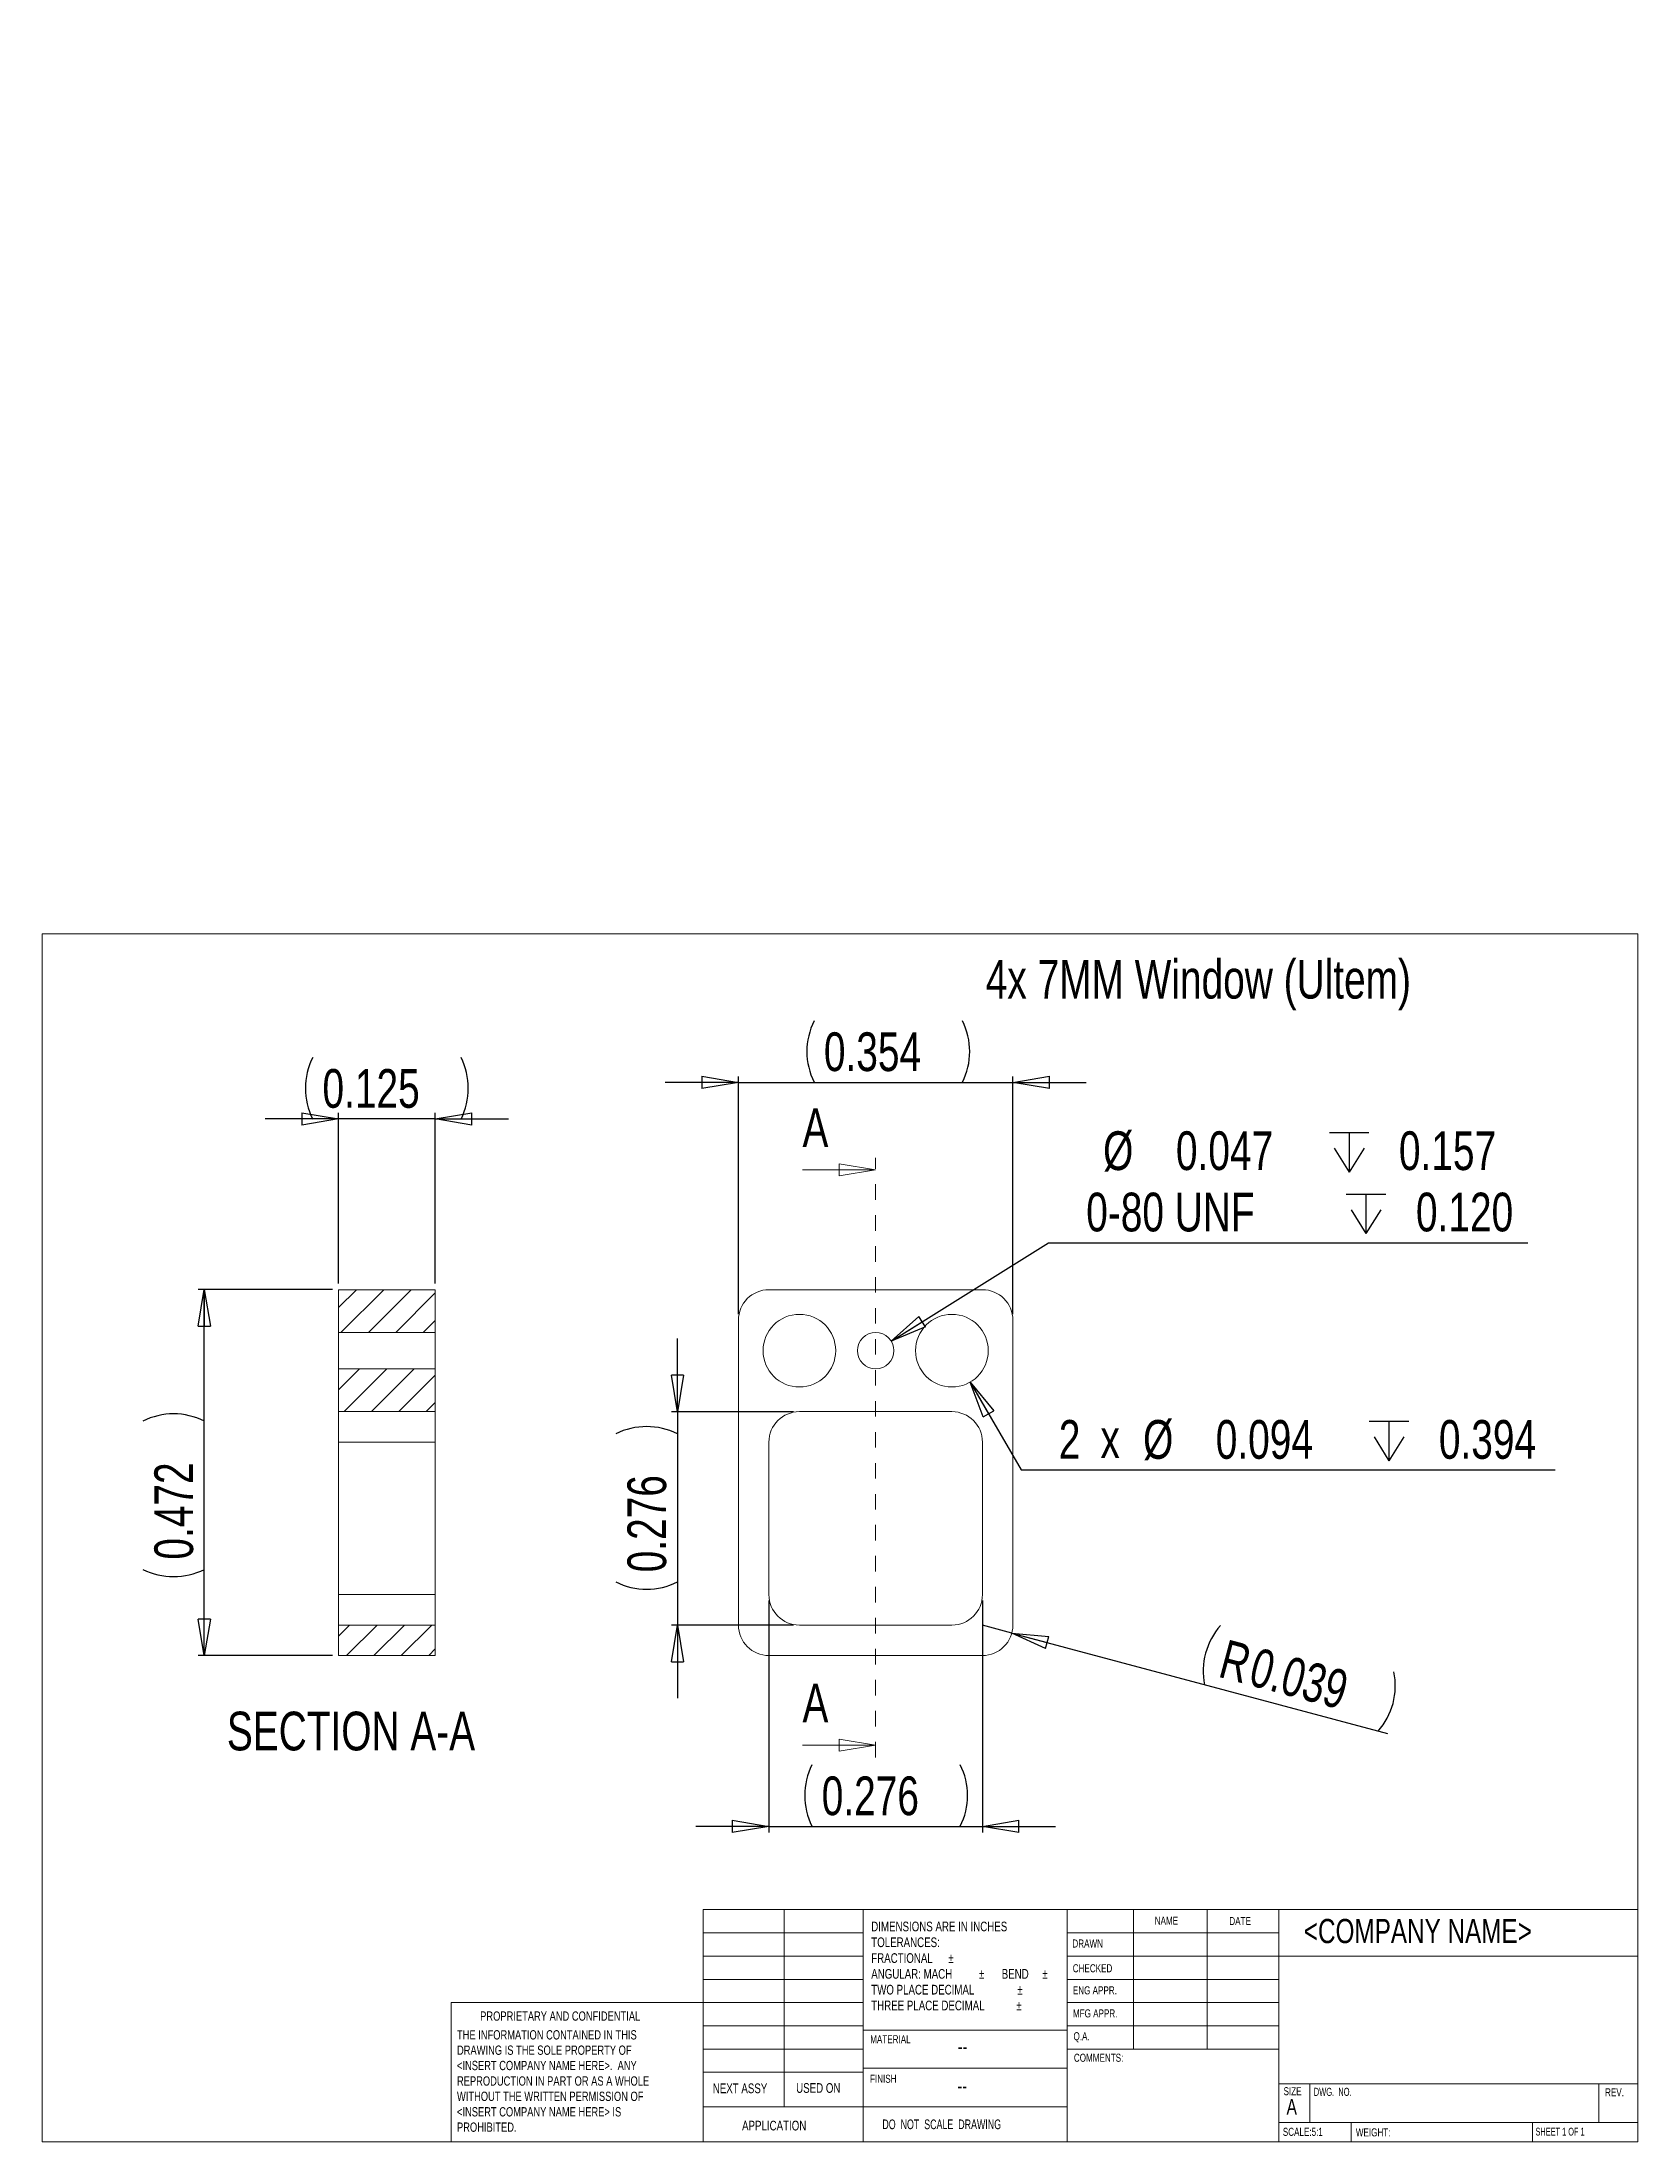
# Model space of a CAD drawing. Header units: inches. Extents: x 0.3 to 10.6, y 0.4 to 13.9.
import ezdxf

# ---------------------------------------------------------------- set-up
doc = ezdxf.new("R2010")
doc.units = ezdxf.units.IN
doc.header["$MEASUREMENT"] = 0
doc.linetypes.add('HIDDEN', pattern=[0.075, 0.05, -0.025])
doc.layers.add('FORMAT', color=7, linetype='Continuous')
doc.styles.add('SLDTEXTSTYLE0', font='TXT', dxfattribs={"width": 0.75})
doc.styles.add('SLDTEXTSTYLE1', font='TXT', dxfattribs={"width": 0.694444})
doc.styles.add('SLDTEXTSTYLE2', font='TXT', dxfattribs={"width": 0.684783})
doc.styles.add('SLDTEXTSTYLE3', font='TXT', dxfattribs={"width": 0.6875})
doc.dimstyles.new('SLDDIMSTYLE0', dxfattribs={"dimtxt": 0.25, "dimasz": 0.236, "dimexe": 0, "dimexo": 0.0625, "dimgap": 0.0625, "dimtad": 2, "dimdec": 3, "dimlfac": 0.2, "dimrnd": 1e-09, "dimzin": 12, "dimdsep": 46, "dimtxsty": 'SLDTEXTSTYLE0', "dimblk1": 'CLOSED', "dimblk2": 'CLOSED', "dimsah": 1, "dimcen": 0.09, "dimadec": 0, "dimazin": 0, "dimtfac": 1, "dimtofl": 0, "dimtmove": 0, "dimatfit": 3, "dimldrblk": 'CLOSED', "dimfxl": 1, "dimtolj": 1, "dimtzin": 12, "dimarcsym": 0})
doc.dimstyles.new('SLDDIMSTYLE1', dxfattribs={"dimtxt": 0.25, "dimasz": 0.236, "dimexe": 0, "dimexo": 0.0625, "dimgap": 0.0625, "dimtad": 0, "dimtih": 1, "dimtoh": 1, "dimdec": 0, "dimlfac": 0.2, "dimrnd": 1e-09, "dimzin": 12, "dimdsep": 46, "dimtxsty": 'SLDTEXTSTYLE0', "dimblk1": 'CLOSED', "dimblk2": 'CLOSED', "dimsah": 1, "dimcen": 0.09, "dimadec": 0, "dimazin": 0, "dimtfac": 1, "dimtofl": 0, "dimtmove": 0, "dimatfit": 3, "dimldrblk": 'CLOSED', "dimfxl": 1, "dimtolj": 1, "dimtzin": 12, "dimarcsym": 0})
doc.dimstyles.new('SLDDIMSTYLE2', dxfattribs={"dimtxt": 0.25, "dimasz": 0.236, "dimexe": 0, "dimexo": 0.0625, "dimgap": 0.0625, "dimtad": 0, "dimtih": 1, "dimtoh": 1, "dimdec": 3, "dimlfac": 0.2, "dimrnd": 1e-09, "dimzin": 12, "dimdsep": 46, "dimtxsty": 'SLDTEXTSTYLE0', "dimblk1": 'CLOSED', "dimblk2": 'CLOSED', "dimsah": 1, "dimcen": 0.09, "dimadec": 0, "dimazin": 0, "dimtfac": 1, "dimtofl": 0, "dimtmove": 0, "dimatfit": 3, "dimldrblk": 'CLOSED', "dimfxl": 1, "dimtolj": 1, "dimtzin": 12, "dimarcsym": 0})
doc.dimstyles.new('SLDDIMSTYLE3', dxfattribs={"dimtxt": 0.25, "dimasz": 0.236, "dimexe": 0, "dimexo": 0.0625, "dimgap": 0.0625, "dimtad": 2, "dimdec": 3, "dimlfac": 0.2, "dimrnd": 1e-09, "dimzin": 12, "dimdsep": 46, "dimtxsty": 'SLDTEXTSTYLE0', "dimblk1": 'CLOSED', "dimblk2": 'CLOSED', "dimsah": 1, "dimcen": 0.09, "dimadec": 0, "dimazin": 0, "dimtfac": 1, "dimtofl": 0, "dimtmove": 0, "dimatfit": 3, "dimldrblk": 'CLOSED', "dimfxl": 1, "dimtolj": 1, "dimtzin": 12, "dimarcsym": 0})
doc.dimstyles.new('SLDDIMSTYLE4', dxfattribs={"dimtxt": 0.25, "dimasz": 0.236, "dimexe": 0, "dimexo": 0.0625, "dimgap": 0.0625, "dimtad": 2, "dimdec": 3, "dimlfac": 0.2, "dimrnd": 1e-09, "dimzin": 12, "dimdsep": 46, "dimtxsty": 'SLDTEXTSTYLE0', "dimblk1": 'CLOSED', "dimblk2": 'CLOSED', "dimsah": 1, "dimcen": 0.09, "dimadec": 0, "dimazin": 0, "dimtfac": 1, "dimtofl": 0, "dimtmove": 0, "dimatfit": 3, "dimldrblk": 'CLOSED', "dimfxl": 1, "dimtolj": 1, "dimtzin": 12, "dimarcsym": 0})

# ---------------------------------------------------------------- blocks, each defined once
blk = doc.blocks.new('SW_NOTE_0')
at = {"color": 0, "linetype": 'Continuous', "lineweight": 0, "char_height": 0.0625, "attachment_point": 1, "style": 'SLDTEXTSTYLE0'}
for s, insert in [('DIMENSIONS ARE IN INCHES', (0, 0.081)), ('TOLERANCES:', (0, -0.021)), ('FRACTIONAL', (0, -0.123)), ('%%p', (0.498, -0.123)), ('ANGULAR: MACH', (0, -0.225)), ('%%p', (0.696, -0.225)), ('     BEND ', (0.755, -0.225)), ('%%p', (1.104, -0.225)), ('TWO PLACE DECIMAL    ', (0, -0.327)), ('%%p', (0.942, -0.327)), ('THREE PLACE DECIMAL  ', (0, -0.429)), ('%%p', (0.936, -0.429))]:
    blk.add_mtext(s, dxfattribs=dict(at, insert=insert))
blk = doc.blocks.new('SW_NOTE_1')
at = {"color": 0, "linetype": 'Continuous', "lineweight": 0, "char_height": 0.06, "attachment_point": 1, "style": 'SLDTEXTSTYLE0'}
for s, insert in [('THE INFORMATION CONTAINED IN THIS', (0, 0.077)), ('<INSERT COMPANY NAME HERE>.  ANY ', (0, -0.121)), ('DRAWING IS THE SOLE PROPERTY OF', (0, -0.022)), ('REPRODUCTION IN PART OR AS A WHOLE', (0, -0.221)), ('WITHOUT THE WRITTEN PERMISSION OF', (0, -0.32)), ('<INSERT COMPANY NAME HERE> IS ', (0, -0.42)), ('PROHIBITED.', (0, -0.519))]:
    blk.add_mtext(s, dxfattribs=dict(at, insert=insert))
blk = doc.blocks.new('_CLOSED')
at = {"color": 0, "linetype": 'ByBlock', "lineweight": -2}
for p, q in [((-1, 0.166667), (0, 0)), ((-1, 0.166667), (-1, -0.166667)), ((0, 0), (-1, -0.166667)), ((0, 0), (-1, 0))]:
    blk.add_line(p, q, dxfattribs=at)
blk = doc.blocks.new('*D4')
at = {"layer": 'FORMAT'}
for p, q in [((4.824, 7.233), (4.352, 7.233)), ((4.824, 5.737), (4.824, 7.272)), ((4.824, 7.233), (6.596, 7.233)), ((6.596, 5.737), (6.596, 7.272)), ((6.596, 7.233), (7.068, 7.233))]:
    blk.add_line(p, q, dxfattribs=at)
for centre, start, end in [((5.71, 7.432), 153.4349, 206.5651), ((5.873, 7.432), 333.4349, 26.5651)]:
    blk.add_arc(centre, 0.444, start, end, dxfattribs=at)
at = {"layer": 'FORMAT', "xscale": 0.236, "yscale": 0.236}
blk.add_blockref('_CLOSED', (4.824, 7.233, -0.293), dxfattribs=at)
at = {"layer": 'FORMAT', "xscale": 0.236, "yscale": 0.236, "rotation": 180}
blk.add_blockref('_CLOSED', (6.596, 7.233, -0.293), dxfattribs=at)
at = {"layer": 'FORMAT', "insert": (5.376, 7.556), "char_height": 0.25, "attachment_point": 1, "style": 'SLDTEXTSTYLE0'}
blk.add_mtext('0.354', dxfattribs=at)
blk = doc.blocks.new('*D5')
at = {"layer": 'FORMAT'}
for p, q in [((4.431, 5.107), (4.431, 5.579)), ((5.179, 5.107), (4.392, 5.107)), ((4.431, 5.107), (4.431, 3.729)), ((5.179, 3.729), (4.392, 3.729)), ((4.431, 3.729), (4.431, 3.257))]:
    blk.add_line(p, q, dxfattribs=at)
for centre, start, end in [((4.232, 4.567), 63.4349, 116.5651), ((4.232, 4.405), 243.4349, 296.5651)]:
    blk.add_arc(centre, 0.444, start, end, dxfattribs=at)
at = {"layer": 'FORMAT', "xscale": 0.236, "yscale": 0.236}
for p, rotation in [((4.431, 5.107, -0.293), 270), ((4.431, 3.729, -0.293), 90)]:
    blk.add_blockref('_CLOSED', p, dxfattribs=dict(at, rotation=rotation))
at = {"layer": 'FORMAT', "insert": (4.108, 4.07), "char_height": 0.25, "attachment_point": 1, "rotation": 90, "style": 'SLDTEXTSTYLE0'}
blk.add_mtext('0.276', dxfattribs=at)
blk = doc.blocks.new('*D6')
at = {"layer": 'FORMAT'}
for p, q in [((5.021, 3.887), (5.021, 2.391)), ((6.399, 3.887), (6.399, 2.391)), ((5.021, 2.43), (4.549, 2.43)), ((5.021, 2.43), (6.399, 2.43)), ((6.399, 2.43), (6.871, 2.43))]:
    blk.add_line(p, q, dxfattribs=at)
for centre, start, end in [((5.696, 2.629), 153.4349, 206.5651), ((5.859, 2.629), 333.4349, 26.5651)]:
    blk.add_arc(centre, 0.444, start, end, dxfattribs=at)
at = {"layer": 'FORMAT', "xscale": 0.236, "yscale": 0.236}
blk.add_blockref('_CLOSED', (5.021, 2.43, -0.293), dxfattribs=at)
at = {"layer": 'FORMAT', "xscale": 0.236, "yscale": 0.236, "rotation": 180}
blk.add_blockref('_CLOSED', (6.399, 2.43, -0.293), dxfattribs=at)
at = {"layer": 'FORMAT', "insert": (5.362, 2.752), "char_height": 0.25, "attachment_point": 1, "style": 'SLDTEXTSTYLE0'}
blk.add_mtext('0.276', dxfattribs=at)
blk = doc.blocks.new('SW_SYMBOL_HOLE_DEPTH')
at = {"layer": 'FORMAT', "color": 0}
for p, q in [((0, 34.4), (31.5, 34.4)), ((15.7, 34.4), (15.7, 3)), ((3.9, 21.9), (15.7, 3)), ((27.6, 21.9), (15.7, 3))]:
    blk.add_line(p, q, dxfattribs=at)
blk = doc.blocks.new('*D7')
at = {"layer": 'FORMAT'}
for p, q in [((6.32, 5.298), (6.649, 4.731)), ((6.649, 4.731), (10.095, 4.731))]:
    blk.add_line(p, q, dxfattribs=at)
at = {"layer": 'FORMAT', "xscale": 0.236, "yscale": 0.236, "rotation": 120.0991358698}
blk.add_blockref('_CLOSED', (6.32, 5.298, -0.293), dxfattribs=at)
at = {"layer": 'FORMAT', "xscale": 0.0081111328, "yscale": 0.0081111328, "zscale": 0.0081111328}
blk.add_blockref('SW_SYMBOL_HOLE_DEPTH', (8.895, 4.766), dxfattribs=at)
at = {"layer": 'FORMAT', "char_height": 0.25, "attachment_point": 1, "style": 'SLDTEXTSTYLE0'}
for s, insert in [('2', (6.892, 5.053)), ('%%c', (7.436, 5.053)), ('0.094', (7.905, 5.053)), ('0.394', (9.345, 5.053)), (' x ', (7.091, 5.057))]:
    blk.add_mtext(s, dxfattribs=dict(at, insert=insert))
blk = doc.blocks.new('*D9')
at = {"layer": 'FORMAT'}
for p, q in [((5.81, 5.563), (6.826, 6.198)), ((6.826, 6.198), (9.918, 6.198))]:
    blk.add_line(p, q, dxfattribs=at)
at = {"layer": 'FORMAT', "xscale": 0.0081111328, "yscale": 0.0081111328, "zscale": 0.0081111328}
for p in [(8.638, 6.63), (8.747, 6.233)]:
    blk.add_blockref('SW_SYMBOL_HOLE_DEPTH', p, dxfattribs=at)
at = {"layer": 'FORMAT', "xscale": 0.236, "yscale": 0.236, "rotation": 212.0104797838}
blk.add_blockref('_CLOSED', (5.81, 5.563, -0.293), dxfattribs=at)
at = {"layer": 'FORMAT', "char_height": 0.25, "attachment_point": 1, "style": 'SLDTEXTSTYLE0'}
for s, insert in [('%%c', (7.178, 6.917)), ('0.047', (7.648, 6.917)), ('0.157', (9.087, 6.917)), ('0-80 UNF', (7.069, 6.521)), ('0.120', (9.197, 6.521))]:
    blk.add_mtext(s, dxfattribs=dict(at, insert=insert))
blk = doc.blocks.new('*D10')
at = {"layer": 'FORMAT'}
for q in [(6.399, 3.729), (9.013, 3.029)]:
    blk.add_line((6.589, 3.678), q, dxfattribs=at)
for centre, start, end in [((8.268, 3.433), 138.4349, 191.5651), ((8.62, 3.339), 318.4349, 11.5651)]:
    blk.add_arc(centre, 0.444, start, end, dxfattribs=at)
at = {"layer": 'FORMAT', "xscale": 0.236, "yscale": 0.236, "rotation": 165}
blk.add_blockref('_CLOSED', (6.589, 3.678, -0.293), dxfattribs=at)
at = {"layer": 'FORMAT', "char_height": 0.25, "attachment_point": 1, "rotation": 345, "style": 'SLDTEXTSTYLE0'}
for s, insert in [('R', (7.977, 3.639)), ('0.039', (8.172, 3.587))]:
    blk.add_mtext(s, dxfattribs=dict(at, insert=insert))
blk = doc.blocks.new('*D11')
at = {"layer": 'FORMAT'}
for p, q in [((2.243, 6.997), (1.771, 6.997)), ((2.243, 5.934), (2.243, 7.036)), ((2.868, 6.997), (2.243, 6.997)), ((2.868, 5.934), (2.868, 7.036)), ((2.868, 6.997), (3.34, 6.997))]:
    blk.add_line(p, q, dxfattribs=at)
for centre, start, end in [((2.474, 7.195), 153.4349, 206.5651), ((2.637, 7.195), 333.4349, 26.5651)]:
    blk.add_arc(centre, 0.444, start, end, dxfattribs=at)
at = {"layer": 'FORMAT', "xscale": 0.236, "yscale": 0.236}
for p, rotation in [((2.243, 6.997, 0.463), 360), ((2.868, 6.997, 0.463), 180)]:
    blk.add_blockref('_CLOSED', p, dxfattribs=dict(at, rotation=rotation))
at = {"layer": 'FORMAT', "insert": (2.14, 7.319), "char_height": 0.25, "attachment_point": 1, "style": 'SLDTEXTSTYLE0'}
blk.add_mtext('0.125', dxfattribs=at)
blk = doc.blocks.new('*D12')
at = {"layer": 'FORMAT'}
for p, q in [((2.204, 5.895), (1.338, 5.895)), ((1.377, 3.532), (1.377, 5.895)), ((2.204, 3.532), (1.338, 3.532))]:
    blk.add_line(p, q, dxfattribs=at)
for centre, start, end in [((1.179, 4.649), 63.4349, 116.5651), ((1.179, 4.486), 243.4349, 296.5651)]:
    blk.add_arc(centre, 0.444, start, end, dxfattribs=at)
at = {"layer": 'FORMAT', "xscale": 0.236, "yscale": 0.236}
for p, rotation in [((1.377, 5.895, 0.463), 90), ((1.377, 3.532, 0.463), 270)]:
    blk.add_blockref('_CLOSED', p, dxfattribs=dict(at, rotation=rotation))
at = {"layer": 'FORMAT', "insert": (1.055, 4.152), "char_height": 0.25, "attachment_point": 1, "rotation": 90, "style": 'SLDTEXTSTYLE0'}
blk.add_mtext('0.472', dxfattribs=at)

msp = doc.modelspace()

# ---------------------------------------------------------------- hatches: boundary and pattern name
at = {"linetype": 'Continuous', "lineweight": 0}
h = msp.add_hatch(dxfattribs=at)
h.set_pattern_fill('ANSI31', style=0)
h.paths.add_polyline_path([(2.8683, 5.6182), (2.8683, 5.8947), (2.2433, 5.8947), (2.2433, 5.6182)], flags=0)
h = msp.add_hatch(dxfattribs=at)
h.set_pattern_fill('ANSI31', style=0)
h.paths.add_polyline_path([(2.2433, 5.3837), (2.2433, 5.1073), (2.8683, 5.1073), (2.8683, 5.3837)], flags=0)
h = msp.add_hatch(dxfattribs=at)
h.set_pattern_fill('ANSI31', style=0)
h.paths.add_polyline_path([(2.2433, 3.7293), (2.2433, 3.5325), (2.8683, 3.5325), (2.8683, 3.7293)], flags=0)

# ---------------------------------------------------------------- linework, layer by layer
at = {"color": 8, "linetype": 'Continuous', "lineweight": 0}
for p, q in [((0.3299, 8.1921), (10.6299, 8.1921)), ((0.3299, 8.1921), (0.3299, 0.3921)), ((10.6299, 0.3921), (10.6299, 8.1921)), ((4.5974, 0.3921), (4.5974, 1.8921)), ((4.5974, 1.8921), (5.6299, 1.8921)), ((5.1192, 1.8921), (5.1192, 0.6195)), ((5.6299, 0.3921), (5.6299, 1.8921)), ((5.6299, 1.8921), (10.6299, 1.8921)), ((6.9469, 1.8921), (6.9469, 0.3921)), ((7.3734, 1.8921), (7.3734, 0.9921)), ((7.8495, 1.8921), (7.8495, 0.9921)), ((8.3116, 1.8921), (8.3116, 0.3921)), ((4.5974, 1.7421), (5.6299, 1.7421)), ((6.9469, 1.7421), (8.3116, 1.7421)), ((4.5974, 1.5921), (5.6299, 1.5921)), ((6.9469, 1.5921), (10.6299, 1.5921)), ((4.5974, 1.4421), (5.6299, 1.4421)), ((6.9469, 1.4421), (8.3116, 1.4421)), ((4.5974, 1.2921), (2.9701, 1.2921)), ((2.9701, 1.2921), (2.9701, 0.3921)), ((4.5974, 1.2921), (5.6299, 1.2921)), ((6.9469, 1.2921), (8.3116, 1.2921)), ((4.5974, 1.1421), (5.6299, 1.1421)), ((6.9469, 1.1147), (5.6299, 1.1147)), ((6.9469, 1.1421), (8.3116, 1.1421)), ((4.5974, 0.9921), (5.6299, 0.9921)), ((6.9469, 0.9921), (8.3116, 0.9921)), ((4.5974, 0.8421), (5.6299, 0.8421)), ((5.6299, 0.8695), (6.9469, 0.8695)), ((8.3116, 0.7671), (10.6299, 0.7671)), ((8.5123, 0.7671), (8.5123, 0.5171)), ((10.3768, 0.7671), (10.3768, 0.5171)), ((5.6299, 0.6195), (4.5974, 0.6195)), ((5.6299, 0.6195), (6.9469, 0.6195)), ((8.3116, 0.5171), (10.6299, 0.5171)), ((8.7791, 0.5171), (8.7791, 0.3921)), ((9.9486, 0.5171), (9.9486, 0.3921)), ((10.6299, 0.3921), (0.3299, 0.3921))]:
    msp.add_line(p, q, dxfattribs=at)
at = {"color": 7, "linetype": 'Continuous', "lineweight": 0}
for p, q in [((5.2377, 6.6682), (5.7101, 6.6682)), ((5.2377, 2.9542), (5.7101, 2.9542))]:
    msp.add_line(p, q, dxfattribs=at)
at = {"color": 7, "linetype": 'HIDDEN', "lineweight": 0}
msp.add_line((5.7101, 2.8755), (5.7101, 6.7469), dxfattribs=at)
at = {"color": 7, "linetype": 'Continuous', "lineweight": 15}
for p, q in [((2.2433, 5.8947), (2.2433, 5.6182)), ((2.8683, 5.8947), (2.2433, 5.8947)), ((2.8683, 5.8947), (2.8683, 5.6182)), ((6.3991, 5.8947), (5.0211, 5.8947)), ((4.8243, 5.6978), (4.8243, 3.7293)), ((6.5959, 3.7293), (6.5959, 5.6978)), ((2.2433, 5.3837), (2.2433, 5.6182)), ((2.2433, 5.6182), (2.8683, 5.6182)), ((2.8683, 5.3837), (2.8683, 5.6182)), ((2.8683, 5.3837), (2.2433, 5.3837)), ((2.2433, 5.3837), (2.2433, 5.1073)), ((2.8683, 5.3837), (2.8683, 5.1073)), ((2.2433, 5.1073), (2.8683, 5.1073)), ((2.2433, 4.9104), (2.2433, 5.1073)), ((2.8683, 5.1073), (2.8683, 4.9104)), ((6.2022, 5.1073), (5.218, 5.1073)), ((2.8683, 4.9104), (2.2433, 4.9104)), ((2.2433, 3.9262), (2.2433, 4.9104)), ((2.8683, 3.9262), (2.8683, 4.9104)), ((5.0211, 4.9104), (5.0211, 3.9262)), ((6.3991, 3.9262), (6.3991, 4.9104)), ((2.2433, 3.9262), (2.8683, 3.9262)), ((2.2433, 3.7293), (2.2433, 3.9262)), ((2.8683, 3.9262), (2.8683, 3.7293)), ((2.8683, 3.7293), (2.2433, 3.7293)), ((2.2433, 3.7293), (2.2433, 3.5325)), ((2.8683, 3.7293), (2.8683, 3.5325)), ((5.218, 3.7293), (6.2022, 3.7293)), ((2.2433, 3.5325), (2.8683, 3.5325)), ((5.0211, 3.5325), (6.3991, 3.5325))]:
    msp.add_line(p, q, dxfattribs=at)
for centre, radius in [((5.218, 5.501), 0.2344), ((6.2022, 5.501), 0.2344), ((5.7101, 5.501), 0.1172)]:
    msp.add_circle(centre, radius, dxfattribs=at)
for centre, start, end in [((5.0211, 5.6978), 90, 180), ((6.3991, 5.6978), 0, 90), ((5.218, 4.9104), 90, 180), ((6.2022, 4.9104), 0, 90), ((5.218, 3.9262), 180, 270), ((6.2022, 3.9262), 270, 0), ((5.0211, 3.7293), 180, 270), ((6.3991, 3.7293), 270, 0)]:
    msp.add_arc(centre, 0.1969, start, end, dxfattribs=at)

# ---------------------------------------------------------------- block references
at = {"color": 7, "linetype": 'Continuous', "lineweight": 0, "xscale": 0.2362204724, "yscale": 0.2362204724, "rotation": 360}
for p in [(5.7101, 6.6682), (5.7101, 2.9542)]:
    msp.add_blockref('_CLOSED', p, dxfattribs=at)
at = {"color": 8, "linetype": 'Continuous', "lineweight": 0}
for name, p in [('SW_NOTE_0', (5.6816, 1.7338)), ('SW_NOTE_1', (3.0081, 1.037))]:
    msp.add_blockref(name, p, dxfattribs=at)

# ---------------------------------------------------------------- texts
at = {"color": 7, "linetype": 'Continuous', "char_height": 0.25, "attachment_point": 1, "style": 'SLDTEXTSTYLE0'}
for insert in [(5.2377, 7.0651), (5.2377, 3.3511)]:
    msp.add_mtext('A', dxfattribs=dict(at, insert=insert))
at = {"color": 8, "linetype": 'Continuous', "lineweight": 0, "attachment_point": 1}
for s, insert, char_height, style in [('NAME', (7.5111, 1.8469), 0.05208, 'SLDTEXTSTYLE0'), ('DATE', (7.9926, 1.8449), 0.05208, 'SLDTEXTSTYLE0'), ('<COMPANY NAME>', (8.4734, 1.8322), 0.15625, 'SLDTEXTSTYLE0'), ('DRAWN', (6.9797, 1.6995), 0.05208, 'SLDTEXTSTYLE0'), ('CHECKED', (6.9821, 1.5397), 0.05208, 'SLDTEXTSTYLE0'), ('ENG APPR.', (6.9826, 1.3973), 0.05208, 'SLDTEXTSTYLE0'), ('PROPRIETARY AND CONFIDENTIAL', (3.1576, 1.2351), 0.06, 'SLDTEXTSTYLE0'), ('MFG APPR.', (6.9831, 1.2484), 0.05208, 'SLDTEXTSTYLE0'), ('Q.A.', (6.9869, 1.101), 0.05208, 'SLDTEXTSTYLE0'), ('MATERIAL', (5.6747, 1.0815), 0.05208, 'SLDTEXTSTYLE0'), ('--', (6.2399, 1.0557), 0.09375, 'SLDTEXTSTYLE0'), ('COMMENTS:', (6.9894, 0.9621), 0.05208, 'SLDTEXTSTYLE0'), ('FINISH', (5.6735, 0.8264), 0.05208, 'SLDTEXTSTYLE0'), ('NEXT ASSY', (4.6588, 0.7698), 0.0625, 'SLDTEXTSTYLE0'), ('USED ON', (5.1969, 0.772), 0.0625, 'SLDTEXTSTYLE0'), ('--', (6.2374, 0.8023), 0.09375, 'SLDTEXTSTYLE0'), ('SIZE', (8.3426, 0.746), 0.05208, 'SLDTEXTSTYLE0'), ('DWG.  NO.', (8.5375, 0.7419), 0.05208, 'SLDTEXTSTYLE1'), ('REV.', (10.4175, 0.7388), 0.05208, 'SLDTEXTSTYLE0'), ('A', (8.3618, 0.6691), 0.1, 'SLDTEXTSTYLE0'), ('APPLICATION', (4.8479, 0.5292), 0.0625, 'SLDTEXTSTYLE0'), ('DO  NOT  SCALE  DRAWING', (5.7533, 0.5375), 0.0625, 'SLDTEXTSTYLE2'), ('SCALE:5:1', (8.3378, 0.4838), 0.05208, 'SLDTEXTSTYLE0'), ('WEIGHT:', (8.809, 0.4803), 0.05208, 'SLDTEXTSTYLE0'), ('SHEET 1 OF 1', (9.9688, 0.484), 0.05, 'SLDTEXTSTYLE3')]:
    msp.add_mtext(s, dxfattribs=dict(at, insert=insert, char_height=char_height, style=style))
at = {"layer": 'FORMAT', "char_height": 0.25, "attachment_point": 1, "style": 'SLDTEXTSTYLE0'}
for s, insert in [('4x 7MM Window (Ultem)', (6.4204, 8.0242)), ('SECTION A-A', (1.5231, 3.1703))]:
    msp.add_mtext(s, dxfattribs=dict(at, insert=insert))

# ---------------------------------------------------------------- dimensions: what is measured, and where the dimension line sits
at = {"layer": 'FORMAT'}
dim = msp.add_diameter_dim_2p(p1=(1.3048, 13.9498), p2=(6.3198, 5.2982), text='<> x %%c 0.094 {\\fGDT;x} 0.394\\P', dimstyle='SLDDIMSTYLE1', override={"dimpost": '<>'}, dxfattribs=at)
dim.commit()
dim.dimension.update_dxf_attribs({"geometry": '*D7', "text_midpoint": (8.4307, 4.9314), "dimtype": 163})
for base, p1, p2, picture, middle in [((6.5959, 7.2333), (4.8243, 5.6978), (6.5959, 5.6978), '*D4', (5.7914, 7.2333)), ((2.2433, 6.9971), (2.8683, 5.8947), (2.2433, 5.8947), '*D11', (2.5558, 6.9971)), ((6.3991, 2.4301), (5.0211, 3.9262), (6.3991, 3.9262), '*D6', (5.7774, 2.4301))]:
    dim = msp.add_linear_dim(base=base, p1=p1, p2=p2, text='(<>)', dimstyle='SLDDIMSTYLE0', dxfattribs=at)
    dim.commit()
    dim.dimension.update_dxf_attribs({"geometry": picture, "text_midpoint": middle, "dimtype": 160})
dim = msp.add_diameter_dim_2p(p1=(5.6103, 5.4386), p2=(5.8095, 5.5631), text='<> {\\fGDT;x} 0.157\\P0-80 UNF  {\\fGDT;x} 0.120\\P', dimstyle='SLDDIMSTYLE2', dxfattribs=at)
dim.commit()
dim.dimension.update_dxf_attribs({"geometry": '*D9', "text_midpoint": (8.4307, 6.599), "dimtype": 163})
for base, p1, p2, dimstyle, picture, middle in [((1.3771, 5.8947), (2.2433, 3.5325), (2.2433, 5.8947), 'SLDDIMSTYLE4', '*D12', (1.3771, 4.5672)), ((4.4306, 3.7293), (5.218, 5.1073), (5.218, 3.7293), 'SLDDIMSTYLE0', '*D5', (4.4306, 4.4859))]:
    dim = msp.add_linear_dim(base=base, p1=p1, p2=p2, angle=90, text='(<>)', dimstyle=dimstyle, dxfattribs=at)
    dim.commit()
    dim.dimension.update_dxf_attribs({"geometry": picture, "text_midpoint": middle, "dimtype": 160})
dim = msp.add_radius_dim(center=(6.3991, 3.7293), mpoint=(6.5892, 3.6784), text='(<>)', dimstyle='SLDDIMSTYLE3', dxfattribs=at)
dim.commit()
dim.dimension.update_dxf_attribs({"geometry": '*D10', "text_midpoint": (8.4019, 3.1927), "dimtype": 164})

doc.saveas('drawing.dxf')
